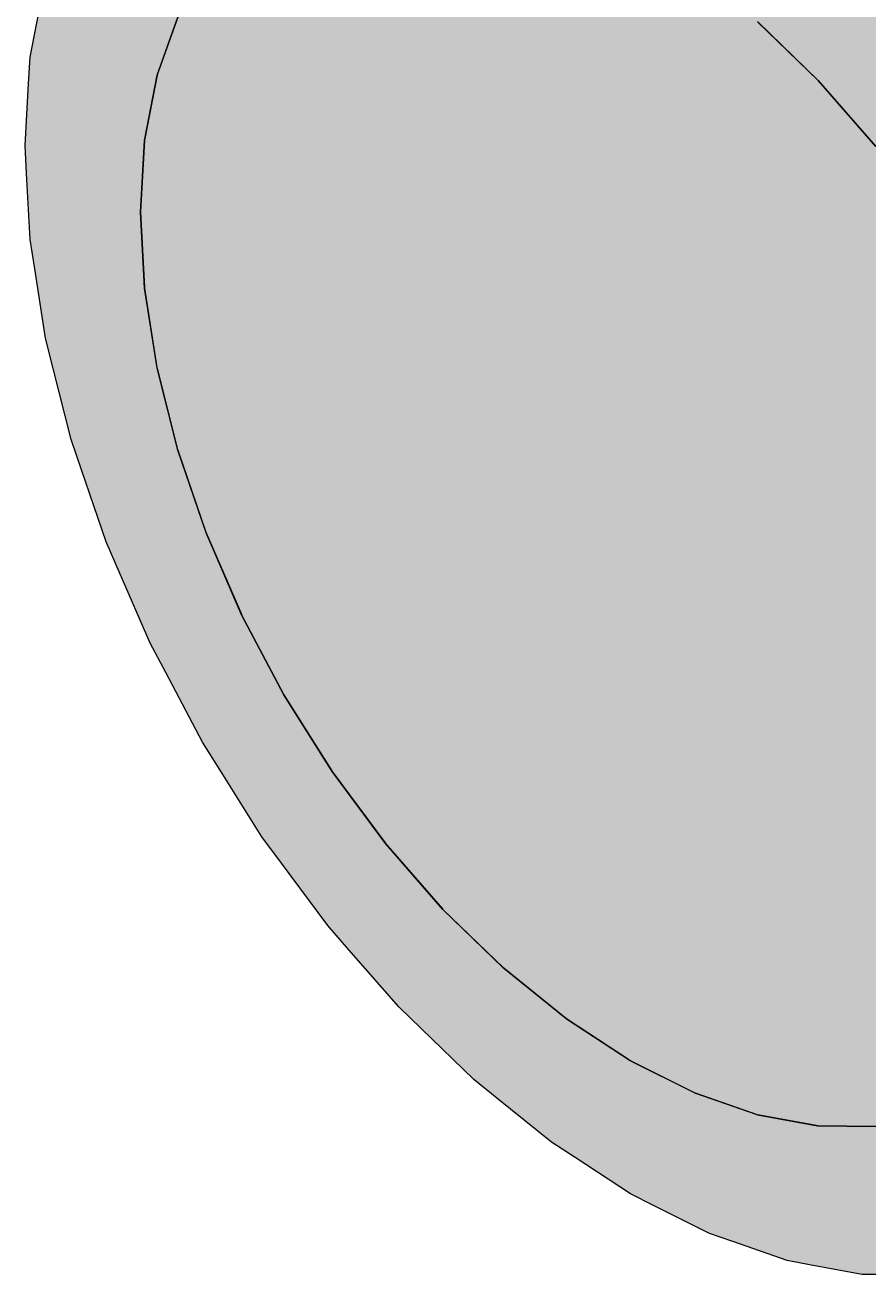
# Model space of a CAD drawing. Extents: x 0 to 1682, y 0 to 1188.
# Drawn here: x 996.79 to 1027.84, y 502.68 to 548.68 of the extents above; entities that cross this region are included whole.
import ezdxf

# ---------------------------------------------------------------- set-up
doc = ezdxf.new("R2010")
doc.units = 0
doc.layers.add('SOMBRA', color=8, linetype='CONTINUOUS')
doc.layers.add('VISIBLE', color=7, linetype='CONTINUOUS')

msp = doc.modelspace()

# ---------------------------------------------------------------- linework, layer by layer
at = {"layer": 'SOMBRA', "color": 252}
for points in [[(1536.2736, 857.1979), (1001.6504, 546.8307), (1535.516, 855.0581)], [(1536.2736, 857.1979), (1001.6566, 546.8482), (1001.6504, 546.8307)], [(1001.6566, 546.8482), (1536.2736, 857.1979), (1536.2741, 857.1993)], [(1001.6566, 546.8482), (1536.2741, 857.1993), (1002.4085, 548.9719)], [(1535.5157, 855.0565), (1001.1902, 544.4252), (1535.0558, 852.6526)], [(1535.5157, 855.0565), (1001.194, 544.4449), (1001.1902, 544.4252)], [(1001.194, 544.4449), (1535.5157, 855.0565), (1535.516, 855.0581)], [(1001.194, 544.4449), (1535.516, 855.0581), (1001.6504, 546.8307)], [(1023.7523, 548.7854), (1559.8331, 854.8657), (1025.9674, 546.6382)], [(1561.947, 852.4414), (1025.9674, 546.6382), (1559.8331, 854.8657)], [(1535.0557, 852.6509), (1001.036, 541.7966), (1534.9016, 850.0241)], [(1535.0557, 852.6509), (1001.0372, 541.8181), (1001.036, 541.7966)], [(1001.0372, 541.8181), (1535.0557, 852.6509), (1535.0558, 852.6526)], [(1001.0372, 541.8181), (1535.0558, 852.6526), (1001.1902, 544.4252)], [(1561.947, 852.4414), (1025.9848, 546.6183), (1025.9674, 546.6382)], [(1025.9848, 546.6183), (1561.947, 852.4414), (1561.9484, 852.4398)], [(1025.9848, 546.6183), (1561.9484, 852.4398), (1028.0828, 544.2123)], [(1001.189, 539.0129), (1534.9016, 850.0241), (1001.036, 541.7966)], [(1001.189, 539.0129), (1534.9017, 850.0222), (1534.9016, 850.0241)], [(1534.9017, 850.0222), (1001.189, 539.0129), (1001.1902, 538.9899)], [(1534.9017, 850.0222), (1001.1902, 538.9899), (1535.0558, 847.2174)], [(1001.6466, 536.0771), (1535.0558, 847.2174), (1001.1902, 538.9899)], [(1001.6466, 536.0771), (1535.0561, 847.2154), (1535.0558, 847.2174)], [(1535.0561, 847.2154), (1001.6466, 536.0771), (1001.6504, 536.0531)], [(1535.0561, 847.2154), (1001.6504, 536.0531), (1535.516, 844.2806)], [(997.8308, 536.0431), (997.5523, 537.1512), (1531.4179, 845.3786)], [(997.8308, 536.0431), (1531.4179, 845.3786), (1372.945, 752.6153)], [(1002.4023, 533.0611), (1535.516, 844.2806), (1001.6504, 536.0531)], [(1002.4023, 533.0611), (1535.5165, 844.2786), (1535.516, 844.2806)], [(1535.5165, 844.2786), (1002.4023, 533.0611), (1002.4085, 533.0364)], [(1535.5165, 844.2786), (1002.4085, 533.0364), (1536.2741, 841.2639)], [(1372.945, 752.6153), (1532.3544, 841.6522), (998.4888, 533.4247)], [(998.872, 532.3062), (998.4888, 533.4247), (1532.3544, 841.6522)], [(998.872, 532.3062), (1532.3544, 841.6522), (1373.9835, 748.8769)], [(1003.4431, 530.0165), (1536.2741, 841.2639), (1002.4085, 533.0364)], [(1003.4431, 530.0165), (1536.2748, 841.2619), (1536.2741, 841.2639)], [(1536.2748, 841.2619), (1003.4431, 530.0165), (1003.4517, 529.9916)], [(1536.2748, 841.2619), (1003.4517, 529.9916), (1537.3173, 838.219)], [(1004.7513, 526.9953), (1537.3173, 838.219), (1003.4517, 529.9916)], [(1004.7513, 526.9953), (1537.3182, 838.217), (1537.3173, 838.219)], [(1537.3182, 838.217), (1004.7513, 526.9953), (1004.7621, 526.9705)], [(1537.3182, 838.217), (1004.7621, 526.9705), (1538.6277, 835.198)], [(1373.9835, 748.8769), (1533.6431, 837.8908), (999.7775, 529.6634)], [(1000.2588, 528.5537), (999.7775, 529.6634), (1533.6431, 837.8908)], [(1000.2588, 528.5537), (1533.6431, 837.8908), (1375.3726, 745.1257)], [(1375.3726, 745.1257), (1535.2618, 834.159), (1001.3961, 525.9315)], [(1001.9674, 524.8496), (1001.3961, 525.9315), (1535.2618, 834.159)], [(1001.9674, 524.8496), (1535.2618, 834.159), (1377.0794, 741.4206)], [(1377.0794, 741.4206), (1537.1828, 830.5205), (1003.3172, 522.293)], [(1003.9686, 521.2573), (1003.3172, 522.293), (1537.1828, 830.5205)], [(1003.9686, 521.2573), (1537.1828, 830.5205), (1379.0833, 737.8299)], [(1379.0833, 737.8299), (1539.3733, 827.0375), (1005.5077, 518.8101)], [(1006.2281, 517.8383), (1005.5077, 518.8101), (1539.3733, 827.0375)], [(1006.2281, 517.8383), (1539.3733, 827.0375), (1381.3399, 734.4092)], [(1381.3399, 734.4092), (1541.7959, 823.7698), (1007.9303, 515.5423)], [(1008.7073, 514.6512), (1007.9303, 515.5423), (1541.7959, 823.7698)], [(1008.7073, 514.6512), (1541.7959, 823.7698), (1383.8219, 731.2237)], [(1383.8219, 731.2237), (1544.409, 820.7731), (1010.5434, 512.5457)], [(1011.3638, 511.7504), (1010.5434, 512.5457), (1544.409, 820.7731)], [(1011.3638, 511.7504), (1544.409, 820.7731), (1386.4767, 728.322)], [(1386.4767, 728.322), (1547.1679, 818.0988), (1013.3023, 509.8714)], [(1014.152, 509.1856), (1013.3023, 509.8714), (1547.1679, 818.0988)], [(1014.152, 509.1856), (1547.1679, 818.0988), (1389.2653, 725.7573)], [(1389.2653, 725.7573), (1550.0255, 815.7927), (1016.1599, 507.5652)], [(1017.0244, 507.0006), (1016.1599, 507.5652), (1550.0255, 815.7927)], [(1017.0244, 507.0006), (1550.0255, 815.7927), (1392.1375, 723.5723)], [(1392.1375, 723.5723), (1552.9328, 813.8941), (1019.0672, 505.6666)], [(1019.9317, 505.2329), (1019.0672, 505.6666), (1552.9328, 813.8941)], [(1019.9317, 505.2329), (1552.9328, 813.8941), (1395.0453, 721.8048)], [(1395.0453, 721.8048), (1555.8401, 812.4356), (1021.9745, 504.2081)], [(1022.8243, 503.9127), (1021.9745, 504.2081), (1555.8401, 812.4356)], [(1022.8243, 503.9127), (1555.8401, 812.4356), (1397.9359, 720.4835)], [(1397.9359, 720.4835), (1558.6977, 811.4421), (1024.8321, 503.2146)], [(1025.6525, 503.0625), (1024.8321, 503.2146), (1558.6977, 811.4421)], [(1025.6525, 503.0625), (1558.6977, 811.4421), (1400.7667, 719.6348)], [(1400.7667, 719.6348), (1561.4566, 810.9306), (1027.591, 502.7032)], [(1028.3681, 502.697), (1027.591, 502.7032), (1561.4566, 810.9306)], [(997.8308, 536.0431), (1372.945, 752.6153), (998.4888, 533.4247)], [(998.872, 532.3062), (1373.9835, 748.8769), (999.7775, 529.6634)], [(1000.2588, 528.5537), (1375.3726, 745.1257), (1001.3961, 525.9315)], [(1001.9674, 524.8496), (1377.0794, 741.4206), (1003.3172, 522.293)], [(1003.9686, 521.2573), (1379.0833, 737.8299), (1005.5077, 518.8101)], [(1006.2281, 517.8383), (1381.3399, 734.4092), (1007.9303, 515.5423)], [(1008.7073, 514.6512), (1383.8219, 731.2237), (1010.5434, 512.5457)], [(1011.3638, 511.7504), (1386.4767, 728.322), (1013.3023, 509.8714)], [(1014.152, 509.1856), (1389.2653, 725.7573), (1016.1599, 507.5652)], [(1017.0244, 507.0006), (1392.1375, 723.5723), (1019.0672, 505.6666)], [(1019.9317, 505.2329), (1395.0453, 721.8048), (1021.9745, 504.2081)], [(1022.8243, 503.9127), (1397.9359, 720.4835), (1024.8321, 503.2146)], [(1025.6525, 503.0625), (1400.7667, 719.6348), (1027.591, 502.7032)], [(1026.7444, 548.3555), (1024.8321, 552.9012), (1023.985, 549.7398)], [(1026.7444, 548.3555), (1027.591, 550.2269), (1024.8321, 552.9012)], [(1029.887, 546.779), (1027.591, 550.2269), (1026.7444, 548.3555)], [(1029.887, 546.779), (1030.2041, 547.2302), (1027.591, 550.2269)], [(999.6893, 548.5697), (998.165, 549.9213), (997.3833, 549.581)], [(1001.5126, 549.9177), (998.165, 549.9213), (999.6893, 548.5697)], [(1002.1185, 549.278), (1001.5126, 549.9177), (999.6893, 548.5697)], [(1025.9674, 546.6382), (1023.985, 549.7398), (1023.8153, 549.1063)], [(1025.9674, 546.6382), (1026.0876, 546.9037), (1023.985, 549.7398)], [(1026.0876, 546.9037), (1025.3272, 549.0665), (1023.985, 549.7398)], [(999.6893, 548.5697), (997.3833, 549.581), (996.9839, 547.4932)], [(1002.1185, 549.278), (999.6893, 548.5697), (1000.7136, 547.6613)], [(1002.4085, 548.9719), (1002.1185, 549.278), (1000.7136, 547.6613)], [(1002.4085, 548.9719), (1000.7136, 547.6613), (1001.3472, 547.0995)], [(1002.4085, 548.9719), (1001.3472, 547.0995), (1001.6504, 546.8307)], [(1025.9674, 546.6382), (1023.8153, 549.1063), (1023.734, 548.8031)], [(1026.0876, 546.9037), (1026.3386, 547.4585), (1025.3272, 549.0665)], [(1026.3386, 547.4585), (1026.7444, 548.3555), (1025.3272, 549.0665)], [(999.6893, 548.5697), (996.9839, 547.4932), (997.6128, 547.0345)], [(1000.7136, 547.6613), (999.6893, 548.5697), (997.6128, 547.0345)], [(1028.2397, 544.4356), (1026.7444, 548.3555), (1026.3386, 547.4585)], [(1028.2397, 544.4356), (1028.5677, 544.9022), (1026.7444, 548.3555)], [(1028.5677, 544.9022), (1028.2562, 547.5971), (1026.7444, 548.3555)], [(997.6128, 547.0345), (996.9839, 547.4932), (996.9272, 546.5276)], [(1000.7136, 547.6613), (997.6128, 547.0345), (999.1773, 545.8933)], [(1001.3472, 547.0995), (1000.7136, 547.6613), (999.1773, 545.8933)], [(1028.0828, 544.2123), (1026.3386, 547.4585), (1026.0876, 546.9037)], [(1028.0828, 544.2123), (1028.2397, 544.4356), (1026.3386, 547.4585)], [(999.1773, 545.8933), (997.6128, 547.0345), (996.9272, 546.5276)], [(1001.3472, 547.0995), (999.1773, 545.8933), (1000.2288, 545.1265)], [(1001.6504, 546.8307), (1001.3472, 547.0995), (1000.2288, 545.1265)], [(1028.0828, 544.2123), (1026.0876, 546.9037), (1025.9674, 546.6382)], [(999.1773, 545.8933), (996.9272, 546.5276), (996.7933, 544.2461)], [(1001.6504, 546.8307), (1000.2288, 545.1265), (1000.879, 544.6522)], [(1001.6504, 546.8307), (1000.879, 544.6522), (1001.1902, 544.4252)], [(999.1773, 545.8933), (996.7933, 544.2461), (997.4277, 543.8799)], [(1000.2288, 545.1265), (999.1773, 545.8933), (997.4277, 543.8799)], [(1000.2288, 545.1265), (997.4277, 543.8799), (999.0057, 542.9688)], [(1000.879, 544.6522), (1000.2288, 545.1265), (999.0057, 542.9688)], [(1000.879, 544.6522), (999.0057, 542.9688), (1000.0662, 542.3565)], [(1001.1902, 544.4252), (1000.879, 544.6522), (1000.0662, 542.3565)], [(997.4277, 543.8799), (996.7933, 544.2461), (996.85, 543.2151)], [(1001.1902, 544.4252), (1000.0662, 542.3565), (1000.7221, 541.9778)], [(1001.1902, 544.4252), (1000.7221, 541.9778), (1001.036, 541.7966)], [(999.0057, 542.9688), (997.4277, 543.8799), (996.85, 543.2151)], [(999.0057, 542.9688), (996.85, 543.2151), (996.9839, 540.779)], [(999.0057, 542.9688), (996.9839, 540.779), (997.6128, 540.5115)], [(1000.0662, 542.3565), (999.0057, 542.9688), (997.6128, 540.5115)], [(1000.0662, 542.3565), (997.6128, 540.5115), (999.1773, 539.8461)], [(1000.7221, 541.9778), (1000.0662, 542.3565), (999.1773, 539.8461)], [(1000.7221, 541.9778), (999.1773, 539.8461), (1000.2288, 539.3988)], [(1001.036, 541.7966), (1000.7221, 541.9778), (1000.2288, 539.3988)], [(1001.036, 541.7966), (1000.2288, 539.3988), (1000.879, 539.1223)], [(1001.036, 541.7966), (1000.879, 539.1223), (1001.1902, 538.9899)], [(997.6128, 540.5115), (996.9839, 540.779), (997.1529, 539.7002)], [(999.1773, 539.8461), (997.6128, 540.5115), (997.1529, 539.7002)], [(999.1773, 539.8461), (997.1529, 539.7002), (997.5523, 537.1512)], [(999.1773, 539.8461), (997.5523, 537.1512), (998.165, 536.987)], [(1000.2288, 539.3988), (999.1773, 539.8461), (998.165, 536.987)], [(1000.2288, 539.3988), (998.165, 536.987), (999.6893, 536.5786)], [(1000.879, 539.1223), (1000.2288, 539.3988), (999.6893, 536.5786)], [(1000.879, 539.1223), (999.6893, 536.5786), (1000.7136, 536.3041)], [(1001.1902, 538.9899), (1000.879, 539.1223), (1000.7136, 536.3041)], [(1001.1902, 538.9899), (1000.7136, 536.3041), (1001.3472, 536.1343)], [(1001.1902, 538.9899), (1001.3472, 536.1343), (1001.6504, 536.0531)], [(998.165, 536.987), (997.5523, 537.1512), (997.8308, 536.0431)], [(999.6893, 536.5786), (998.165, 536.987), (997.8308, 536.0431)], [(999.6893, 536.5786), (997.8308, 536.0431), (998.4888, 533.4247)], [(999.6893, 536.5786), (998.4888, 533.4247), (999.0749, 533.3667)], [(1000.7136, 536.3041), (999.6893, 536.5786), (999.0749, 533.3667)], [(1000.7136, 536.3041), (999.0749, 533.3667), (1000.5328, 533.2222)], [(1001.3472, 536.1343), (1000.7136, 536.3041), (1000.5328, 533.2222)], [(1001.3472, 536.1343), (1000.5328, 533.2222), (1001.5126, 533.1252)], [(1001.6504, 536.0531), (1001.3472, 536.1343), (1001.5126, 533.1252)], [(1001.6504, 536.0531), (1001.5126, 533.1252), (1002.1185, 533.0652)], [(1001.6504, 536.0531), (1002.1185, 533.0652), (1002.4085, 533.0364)], [(999.0749, 533.3667), (998.4888, 533.4247), (998.872, 532.3062)], [(1000.5328, 533.2222), (999.0749, 533.3667), (998.872, 532.3062)], [(1000.5328, 533.2222), (998.872, 532.3062), (999.7775, 529.6634)], [(1000.5328, 533.2222), (999.7775, 529.6634), (1000.3268, 529.7124)], [(1001.5126, 533.1252), (1000.5328, 533.2222), (1000.3268, 529.7124)], [(1001.5126, 533.1252), (1000.3268, 529.7124), (1001.6934, 529.8345)], [(1002.1185, 533.0652), (1001.5126, 533.1252), (1001.6934, 529.8345)], [(1002.1185, 533.0652), (1001.6934, 529.8345), (1002.6118, 529.9165)], [(1002.4085, 533.0364), (1002.1185, 533.0652), (1002.6118, 529.9165)], [(1002.4085, 533.0364), (1002.6118, 529.9165), (1003.1799, 529.9673)], [(1002.4085, 533.0364), (1003.1799, 529.9673), (1003.4517, 529.9916)], [(1002.6118, 529.9165), (1001.6934, 529.8345), (1001.8994, 526.0869)], [(1002.6118, 529.9165), (1001.8994, 526.0869), (1003.1513, 526.4733)], [(1003.1799, 529.9673), (1002.6118, 529.9165), (1003.1513, 526.4733)], [(1003.1799, 529.9673), (1003.1513, 526.4733), (1003.9927, 526.733)], [(1003.4517, 529.9916), (1003.1799, 529.9673), (1003.9927, 526.733)], [(1003.4517, 529.9916), (1003.9927, 526.733), (1004.513, 526.8937)], [(1003.4517, 529.9916), (1004.513, 526.8937), (1004.7621, 526.9705)], [(1000.3268, 529.7124), (999.7775, 529.6634), (1000.2588, 528.5537)], [(1001.6934, 529.8345), (1000.2588, 528.5537), (1001.3961, 525.9315)], [(1001.6934, 529.8345), (1000.3268, 529.7124), (1000.2588, 528.5537)], [(1001.6934, 529.8345), (1001.3961, 525.9315), (1001.8994, 526.0869)], [(1003.9927, 526.733), (1003.1513, 526.4733), (1003.7657, 522.552)], [(1003.9927, 526.733), (1003.7657, 522.552), (1004.8816, 523.1962)], [(1004.513, 526.8937), (1003.9927, 526.733), (1004.8816, 523.1962)], [(1004.7621, 526.9705), (1004.513, 526.8937), (1005.6315, 523.6291)], [(1004.513, 526.8937), (1004.8816, 523.1962), (1005.6315, 523.6291)], [(1004.7621, 526.9705), (1005.6315, 523.6291), (1006.0952, 523.8969)], [(1004.7621, 526.9705), (1006.0952, 523.8969), (1006.3172, 524.0251)], [(1003.1513, 526.4733), (1001.8994, 526.0869), (1001.9674, 524.8496)], [(1003.1513, 526.4733), (1001.9674, 524.8496), (1003.3172, 522.293)], [(1003.1513, 526.4733), (1003.3172, 522.293), (1003.7657, 522.552)], [(1001.8994, 526.0869), (1001.3961, 525.9315), (1001.9674, 524.8496)], [(1006.0952, 523.8969), (1005.6315, 523.6291), (1006.8545, 520.0592)], [(1006.3172, 524.0251), (1006.0952, 523.8969), (1007.5001, 520.658)], [(1006.0952, 523.8969), (1006.8545, 520.0592), (1007.5001, 520.658)], [(1006.3172, 524.0251), (1007.5001, 520.658), (1007.8994, 521.0283)], [(1006.3172, 524.0251), (1007.8994, 521.0283), (1008.0905, 521.2055)], [(1005.6315, 523.6291), (1004.8816, 523.1962), (1005.8939, 519.1682)], [(1005.6315, 523.6291), (1005.8939, 519.1682), (1006.8545, 520.0592)], [(1004.8816, 523.1962), (1003.7657, 522.552), (1003.9686, 521.2573)], [(1004.8816, 523.1962), (1003.9686, 521.2573), (1005.5077, 518.8101)], [(1004.8816, 523.1962), (1005.5077, 518.8101), (1005.8939, 519.1682)], [(1003.7657, 522.552), (1003.3172, 522.293), (1003.9686, 521.2573)], [(1008.0905, 521.2055), (1007.8994, 521.0283), (1009.5667, 517.8704)], [(1008.0905, 521.2055), (1009.5667, 517.8704), (1009.8946, 518.3369)], [(1008.0905, 521.2055), (1009.8946, 518.3369), (1010.0516, 518.5602)], [(1007.8994, 521.0283), (1007.5001, 520.658), (1009.0364, 517.116)], [(1007.8994, 521.0283), (1009.0364, 517.116), (1009.5667, 517.8704)], [(1007.5001, 520.658), (1006.8545, 520.0592), (1008.2474, 515.9935)], [(1007.5001, 520.658), (1008.2474, 515.9935), (1009.0364, 517.116)], [(1006.8545, 520.0592), (1005.8939, 519.1682), (1006.2281, 517.8383)], [(1006.8545, 520.0592), (1006.2281, 517.8383), (1007.9303, 515.5423)], [(1006.8545, 520.0592), (1007.9303, 515.5423), (1008.2474, 515.9935)], [(1005.8939, 519.1682), (1005.5077, 518.8101), (1006.2281, 517.8383)], [(1010.0516, 518.5602), (1009.8946, 518.3369), (1011.7958, 515.3141)], [(1010.0516, 518.5602), (1011.7958, 515.3141), (1012.0468, 515.8688)], [(1010.0516, 518.5602), (1012.0468, 515.8688), (1012.1669, 516.1343)], [(1009.8946, 518.3369), (1009.5667, 517.8704), (1011.39, 514.417)], [(1009.8946, 518.3369), (1011.39, 514.417), (1011.7958, 515.3141)], [(1009.5667, 517.8704), (1009.0364, 517.116), (1010.7861, 513.0822)], [(1009.5667, 517.8704), (1010.7861, 513.0822), (1011.39, 514.417)], [(1009.0364, 517.116), (1008.2474, 515.9935), (1008.7073, 514.6512)], [(1009.0364, 517.116), (1008.7073, 514.6512), (1010.5434, 512.5457)], [(1009.0364, 517.116), (1010.5434, 512.5457), (1010.7861, 513.0822)], [(1012.1669, 516.1343), (1012.0468, 515.8688), (1014.1494, 513.0327)], [(1012.1669, 516.1343), (1014.1494, 513.0327), (1014.3191, 513.6663)], [(1012.1669, 516.1343), (1014.3191, 513.6663), (1014.4004, 513.9694)], [(1008.2474, 515.9935), (1007.9303, 515.5423), (1008.7073, 514.6512)], [(1012.0468, 515.8688), (1011.7958, 515.3141), (1013.8749, 512.0083)], [(1012.0468, 515.8688), (1013.8749, 512.0083), (1014.1494, 513.0327)], [(1011.7958, 515.3141), (1011.39, 514.417), (1013.4665, 510.4841)], [(1011.7958, 515.3141), (1013.4665, 510.4841), (1013.8749, 512.0083)], [(1011.39, 514.417), (1010.7861, 513.0822), (1011.3638, 511.7504)], [(1011.39, 514.417), (1011.3638, 511.7504), (1013.3023, 509.8714)], [(1011.39, 514.417), (1013.3023, 509.8714), (1013.4665, 510.4841)], [(1014.4004, 513.9694), (1014.3191, 513.6663), (1016.5871, 511.0654)], [(1014.4004, 513.9694), (1016.5871, 511.0654), (1016.6727, 511.7669)], [(1014.4004, 513.9694), (1016.6727, 511.7669), (1016.7136, 512.1026)], [(1014.3191, 513.6663), (1014.1494, 513.0327), (1016.4486, 509.9312)], [(1014.3191, 513.6663), (1016.4486, 509.9312), (1016.5871, 511.0654)], [(1010.7861, 513.0822), (1010.5434, 512.5457), (1011.3638, 511.7504)], [(1014.1494, 513.0327), (1013.8749, 512.0083), (1016.2427, 508.2436)], [(1014.1494, 513.0327), (1016.2427, 508.2436), (1016.4486, 509.9312)], [(1013.8749, 512.0083), (1013.4665, 510.4841), (1014.152, 509.1856)], [(1013.8749, 512.0083), (1014.152, 509.1856), (1016.1599, 507.5652)], [(1013.8749, 512.0083), (1016.1599, 507.5652), (1016.2427, 508.2436)], [(1016.7136, 512.1026), (1016.6727, 511.7669), (1019.0672, 509.4458)], [(1016.7136, 512.1026), (1019.0672, 509.4458), (1019.0672, 510.2032)], [(1016.7136, 512.1026), (1019.0672, 510.2032), (1019.0672, 510.5656)], [(1016.6727, 511.7669), (1016.5871, 511.0654), (1019.0672, 508.2212)], [(1016.6727, 511.7669), (1019.0672, 508.2212), (1019.0672, 509.4458)], [(1016.5871, 511.0654), (1016.4486, 509.9312), (1019.0672, 506.3991)], [(1016.5871, 511.0654), (1019.0672, 506.3991), (1019.0672, 508.2212)], [(1019.0672, 510.5656), (1019.0672, 510.2032), (1021.5473, 508.2016)], [(1019.0672, 510.5656), (1021.5473, 508.2016), (1021.4617, 509.0019)], [(1019.0672, 510.5656), (1021.4617, 509.0019), (1021.4207, 509.3849)], [(1013.4665, 510.4841), (1013.3023, 509.8714), (1014.152, 509.1856)], [(1019.0672, 510.2032), (1019.0672, 509.4458), (1021.6857, 506.9076)], [(1019.0672, 510.2032), (1021.6857, 506.9076), (1021.5473, 508.2016)], [(1016.4486, 509.9312), (1016.2427, 508.2436), (1017.0244, 507.0006)], [(1016.4486, 509.9312), (1017.0244, 507.0006), (1019.0672, 505.6666)], [(1016.4486, 509.9312), (1019.0672, 505.6666), (1019.0672, 506.3991)], [(1019.0672, 509.4458), (1019.0672, 508.2212), (1021.8917, 504.9821)], [(1019.0672, 509.4458), (1021.8917, 504.9821), (1021.6857, 506.9076)], [(1021.4207, 509.3849), (1021.4617, 509.0019), (1023.985, 507.3541)], [(1021.4207, 509.3849), (1023.985, 507.3541), (1023.8153, 508.1837)], [(1021.4207, 509.3849), (1023.8153, 508.1837), (1023.734, 508.5807)], [(1021.4617, 509.0019), (1021.5473, 508.2016), (1024.2595, 506.0128)], [(1021.4617, 509.0019), (1024.2595, 506.0128), (1023.985, 507.3541)], [(1023.734, 508.5807), (1023.8153, 508.1837), (1026.3386, 506.9178)], [(1023.734, 508.5807), (1026.3386, 506.9178), (1026.0876, 507.7624)], [(1023.734, 508.5807), (1026.0876, 507.7624), (1025.9674, 508.1666)], [(1016.2427, 508.2436), (1016.1599, 507.5652), (1017.0244, 507.0006)], [(1019.0672, 508.2212), (1019.0672, 506.3991), (1019.9317, 505.2329)], [(1019.0672, 508.2212), (1019.9317, 505.2329), (1021.9745, 504.2081)], [(1019.0672, 508.2212), (1021.9745, 504.2081), (1021.8917, 504.9821)], [(1021.5473, 508.2016), (1021.6857, 506.9076), (1024.6679, 504.0169)], [(1021.5473, 508.2016), (1024.6679, 504.0169), (1024.2595, 506.0128)], [(1023.8153, 508.1837), (1023.985, 507.3541), (1026.7444, 505.5521)], [(1023.8153, 508.1837), (1026.7444, 505.5521), (1026.3386, 506.9178)], [(1025.9674, 508.1666), (1026.0876, 507.7624), (1028.5677, 506.9002)], [(1025.9674, 508.1666), (1028.5677, 506.9002), (1028.2397, 507.7454)], [(1025.9674, 508.1666), (1028.2397, 507.7454), (1028.0828, 508.1499)], [(1023.985, 507.3541), (1024.2595, 506.0128), (1027.3483, 503.52)], [(1023.985, 507.3541), (1027.3483, 503.52), (1026.7444, 505.5521)], [(1026.0876, 507.7624), (1026.3386, 506.9178), (1029.0979, 505.5335)], [(1026.0876, 507.7624), (1029.0979, 505.5335), (1028.5677, 506.9002)], [(1021.6857, 506.9076), (1021.8917, 504.9821), (1022.8243, 503.9127)], [(1021.6857, 506.9076), (1022.8243, 503.9127), (1024.8321, 503.2146)], [(1021.6857, 506.9076), (1024.8321, 503.2146), (1024.6679, 504.0169)], [(1026.3386, 506.9178), (1026.7444, 505.5521), (1029.887, 503.4999)], [(1026.3386, 506.9178), (1029.887, 503.4999), (1029.0979, 505.5335)], [(1019.0672, 506.3991), (1019.0672, 505.6666), (1019.9317, 505.2329)], [(1024.2595, 506.0128), (1024.6679, 504.0169), (1025.6525, 503.0625)], [(1024.2595, 506.0128), (1025.6525, 503.0625), (1027.591, 502.7032)], [(1024.2595, 506.0128), (1027.591, 502.7032), (1027.3483, 503.52)], [(1026.7444, 505.5521), (1027.3483, 503.52), (1028.3681, 502.697)], [(1026.7444, 505.5521), (1028.3681, 502.697), (1030.2041, 502.6825)], [(1026.7444, 505.5521), (1030.2041, 502.6825), (1029.887, 503.4999)], [(1021.8917, 504.9821), (1021.9745, 504.2081), (1022.8243, 503.9127)], [(1024.6679, 504.0169), (1024.8321, 503.2146), (1025.6525, 503.0625)], [(1027.3483, 503.52), (1027.591, 502.7032), (1028.3681, 502.697)]]:
    msp.add_solid(points, dxfattribs=at)
at = {"layer": 'SOMBRA', "color": 253}
for points in [[(996.9272, 546.5276), (1530.8495, 855.7206), (1372.0404, 763.0993)], [(996.9272, 546.5276), (996.9839, 547.4932), (1530.8495, 855.7206)], [(1030.2041, 547.2302), (1564.0697, 855.4577), (1027.591, 550.2269)], [(1372.0404, 763.0993), (1530.6589, 852.4736), (996.7933, 544.2461)], [(996.85, 543.2151), (996.7933, 544.2461), (1530.6589, 852.4736)], [(996.85, 543.2151), (1530.6589, 852.4736), (1371.9635, 759.787)], [(1371.9635, 759.787), (1530.8495, 849.0064), (996.9839, 540.779)], [(997.1529, 539.7002), (996.9839, 540.779), (1530.8495, 849.0064)], [(997.1529, 539.7002), (1530.8495, 849.0064), (1372.2646, 756.271)], [(1372.2646, 756.271), (1531.4179, 845.3786), (997.5523, 537.1512)], [(1006.3045, 524.0492), (1538.6277, 835.198), (1004.7621, 526.9705)], [(1006.3045, 524.0492), (1538.6287, 835.1961), (1538.6277, 835.198)], [(1538.6287, 835.1961), (1006.3045, 524.0492), (1006.3172, 524.0251)], [(1538.6287, 835.1961), (1006.3172, 524.0251), (1540.1828, 832.2525)], [(1008.076, 521.2286), (1540.1828, 832.2525), (1006.3172, 524.0251)], [(1008.076, 521.2286), (1540.184, 832.2507), (1540.1828, 832.2525)], [(1540.184, 832.2507), (1008.076, 521.2286), (1008.0905, 521.2055)], [(1540.184, 832.2507), (1008.0905, 521.2055), (1541.9561, 829.433)], [(1010.0355, 518.5819), (1541.9561, 829.433), (1008.0905, 521.2055)], [(1010.0355, 518.5819), (1541.9574, 829.4313), (1541.9561, 829.433)], [(1541.9574, 829.4313), (1010.0355, 518.5819), (1010.0516, 518.5602)], [(1541.9574, 829.4313), (1010.0516, 518.5602), (1543.9172, 826.7877)], [(1012.1496, 516.1542), (1543.9172, 826.7877), (1010.0516, 518.5602)], [(1012.1496, 516.1542), (1543.9186, 826.7861), (1543.9172, 826.7877)], [(1543.9186, 826.7861), (1012.1496, 516.1542), (1012.1669, 516.1343)], [(1543.9186, 826.7861), (1012.1669, 516.1343), (1546.0326, 824.3618)], [(996.9272, 546.5276), (1372.0404, 763.0993), (996.7933, 544.2461)], [(996.85, 543.2151), (1371.9635, 759.787), (996.9839, 540.779)], [(997.1529, 539.7002), (1372.2646, 756.271), (997.5523, 537.1512)]]:
    msp.add_solid(points, dxfattribs=at)
at = {"layer": 'SOMBRA', "color": 254}
for points in [[(1372.4965, 766.1528), (1530.8495, 855.7206), (996.9839, 547.4932)], [(1014.3821, 513.9872), (1546.0326, 824.3618), (1012.1669, 516.1343)], [(1014.3821, 513.9872), (1546.034, 824.3604), (1546.0326, 824.3618)], [(1546.034, 824.3604), (1014.3821, 513.9872), (1014.4004, 513.9694)], [(1546.034, 824.3604), (1014.4004, 513.9694), (1548.266, 822.1969)], [(1016.6947, 512.1178), (1548.266, 822.1969), (1014.4004, 513.9694)], [(1016.6947, 512.1178), (1548.2675, 822.1957), (1548.266, 822.1969)], [(1548.2675, 822.1957), (1016.6947, 512.1178), (1016.7136, 512.1026)], [(1548.2675, 822.1957), (1016.7136, 512.1026), (1550.5793, 820.33)], [(1019.0479, 510.5782), (1550.5793, 820.33), (1016.7136, 512.1026)], [(1019.0479, 510.5782), (1550.5808, 820.329), (1550.5793, 820.33)], [(1550.5808, 820.329), (1019.0479, 510.5782), (1019.0672, 510.5656)], [(1550.5808, 820.329), (1019.0672, 510.5656), (1552.9328, 818.7931)], [(1021.4015, 509.3946), (1552.9328, 818.7931), (1019.0672, 510.5656)], [(1021.4015, 509.3946), (1552.9344, 818.7923), (1552.9328, 818.7931)], [(1552.9344, 818.7923), (1021.4015, 509.3946), (1021.4207, 509.3849)], [(1552.9344, 818.7923), (1021.4207, 509.3849), (1555.2864, 817.6124)], [(1023.7151, 508.5872), (1555.2864, 817.6124), (1021.4207, 509.3849)], [(1023.7151, 508.5872), (1555.2879, 817.6118), (1555.2864, 817.6124)], [(1555.2879, 817.6118), (1023.7151, 508.5872), (1023.734, 508.5807)], [(1555.2879, 817.6118), (1023.734, 508.5807), (1557.5996, 816.8081)], [(1025.9491, 508.17), (1557.5996, 816.8081), (1023.734, 508.5807)], [(1025.9491, 508.17), (1557.6011, 816.8078), (1557.5996, 816.8081)], [(1557.6011, 816.8078), (1025.9491, 508.17), (1025.9674, 508.1666)], [(1557.6011, 816.8078), (1025.9674, 508.1666), (1559.8331, 816.3941)], [(1028.0655, 508.15), (1559.8331, 816.3941), (1025.9674, 508.1666)], [(997.3833, 549.581), (1372.4965, 766.1528), (996.9839, 547.4932)]]:
    msp.add_solid(points, dxfattribs=at)
at = {"layer": 'VISIBLE'}
for p, q in [((996.9839, 547.4932), (997.3833, 549.581)), ((1001.6504, 546.8307), (1002.4085, 548.9719)), ((1002.4085, 548.9719), (1001.6566, 546.8482)), ((1023.734, 548.8031), (1025.9674, 546.6382)), ((1025.9674, 546.6382), (1023.7523, 548.7854)), ((996.9272, 546.5276), (996.9839, 547.4932)), ((996.7933, 544.2461), (996.9272, 546.5276)), ((1001.1902, 544.4252), (1001.6504, 546.8307)), ((1001.6504, 546.8307), (1001.194, 544.4449)), ((1001.6566, 546.8482), (1001.6504, 546.8307)), ((1025.9674, 546.6382), (1028.0828, 544.2123)), ((1025.9848, 546.6183), (1025.9674, 546.6382)), ((1028.0828, 544.2123), (1025.9848, 546.6183)), ((996.85, 543.2151), (996.7933, 544.2461)), ((1001.036, 541.7966), (1001.1902, 544.4252)), ((1001.1902, 544.4252), (1001.0372, 541.8181)), ((1001.194, 544.4449), (1001.1902, 544.4252)), ((996.9839, 540.779), (996.85, 543.2151)), ((1001.0372, 541.8181), (1001.036, 541.7966)), ((1001.1902, 538.9899), (1001.036, 541.7966)), ((1001.036, 541.7966), (1001.189, 539.0129)), ((997.1529, 539.7002), (996.9839, 540.779)), ((997.5523, 537.1512), (997.1529, 539.7002)), ((1001.189, 539.0129), (1001.1902, 538.9899)), ((1001.6504, 536.0531), (1001.1902, 538.9899)), ((1001.1902, 538.9899), (1001.6466, 536.0771)), ((997.8308, 536.0431), (997.5523, 537.1512)), ((998.4888, 533.4247), (997.8308, 536.0431)), ((1001.6466, 536.0771), (1001.6504, 536.0531)), ((1002.4085, 533.0364), (1001.6504, 536.0531)), ((1001.6504, 536.0531), (1002.4023, 533.0611)), ((998.872, 532.3062), (998.4888, 533.4247)), ((1002.4023, 533.0611), (1002.4085, 533.0364)), ((1003.4517, 529.9916), (1002.4085, 533.0364)), ((1002.4085, 533.0364), (1003.4431, 530.0165)), ((999.7775, 529.6634), (998.872, 532.3062)), ((1003.4431, 530.0165), (1003.4517, 529.9916)), ((1004.7621, 526.9705), (1003.4517, 529.9916)), ((1003.4517, 529.9916), (1004.7513, 526.9953)), ((1000.2588, 528.5537), (999.7775, 529.6634)), ((1001.3961, 525.9315), (1000.2588, 528.5537)), ((1004.7513, 526.9953), (1004.7621, 526.9705)), ((1006.3172, 524.0251), (1004.7621, 526.9705)), ((1004.7621, 526.9705), (1006.3045, 524.0492)), ((1001.9674, 524.8496), (1001.3961, 525.9315)), ((1003.3172, 522.293), (1001.9674, 524.8496)), ((1006.3045, 524.0492), (1006.3172, 524.0251)), ((1008.0905, 521.2055), (1006.3172, 524.0251)), ((1006.3172, 524.0251), (1008.076, 521.2286)), ((1003.9686, 521.2573), (1003.3172, 522.293)), ((1005.5077, 518.8101), (1003.9686, 521.2573)), ((1008.076, 521.2286), (1008.0905, 521.2055)), ((1010.0516, 518.5602), (1008.0905, 521.2055)), ((1008.0905, 521.2055), (1010.0355, 518.5819)), ((1006.2281, 517.8383), (1005.5077, 518.8101)), ((1010.0355, 518.5819), (1010.0516, 518.5602)), ((1012.1669, 516.1343), (1010.0516, 518.5602)), ((1010.0516, 518.5602), (1012.1496, 516.1542)), ((1007.9303, 515.5423), (1006.2281, 517.8383)), ((1012.1496, 516.1542), (1012.1669, 516.1343)), ((1014.4004, 513.9694), (1012.1669, 516.1343)), ((1012.1669, 516.1343), (1014.3821, 513.9872)), ((1008.7073, 514.6512), (1007.9303, 515.5423)), ((1010.5434, 512.5457), (1008.7073, 514.6512)), ((1014.3821, 513.9872), (1014.4004, 513.9694)), ((1016.7136, 512.1026), (1014.4004, 513.9694)), ((1014.4004, 513.9694), (1016.6947, 512.1178)), ((1011.3638, 511.7504), (1010.5434, 512.5457)), ((1016.6947, 512.1178), (1016.7136, 512.1026)), ((1019.0672, 510.5656), (1016.7136, 512.1026)), ((1016.7136, 512.1026), (1019.0479, 510.5782)), ((1013.3023, 509.8714), (1011.3638, 511.7504)), ((1019.0479, 510.5782), (1019.0672, 510.5656)), ((1021.4207, 509.3849), (1019.0672, 510.5656)), ((1019.0672, 510.5656), (1021.4015, 509.3946)), ((1014.152, 509.1856), (1013.3023, 509.8714)), ((1016.1599, 507.5652), (1014.152, 509.1856)), ((1021.4015, 509.3946), (1021.4207, 509.3849)), ((1023.734, 508.5807), (1021.4207, 509.3849)), ((1021.4207, 509.3849), (1023.7151, 508.5872)), ((1023.7151, 508.5872), (1023.734, 508.5807)), ((1025.9674, 508.1666), (1023.734, 508.5807)), ((1023.734, 508.5807), (1025.9491, 508.17)), ((1025.9491, 508.17), (1025.9674, 508.1666)), ((1028.0828, 508.1499), (1025.9674, 508.1666)), ((1025.9674, 508.1666), (1028.0655, 508.15)), ((1017.0244, 507.0006), (1016.1599, 507.5652)), ((1019.0672, 505.6666), (1017.0244, 507.0006)), ((1019.9317, 505.2329), (1019.0672, 505.6666)), ((1021.9745, 504.2081), (1019.9317, 505.2329)), ((1022.8243, 503.9127), (1021.9745, 504.2081)), ((1024.8321, 503.2146), (1022.8243, 503.9127)), ((1025.6525, 503.0625), (1024.8321, 503.2146)), ((1027.591, 502.7032), (1025.6525, 503.0625)), ((1028.3681, 502.697), (1027.591, 502.7032))]:
    msp.add_line(p, q, dxfattribs=at)

doc.saveas('drawing.dxf')
